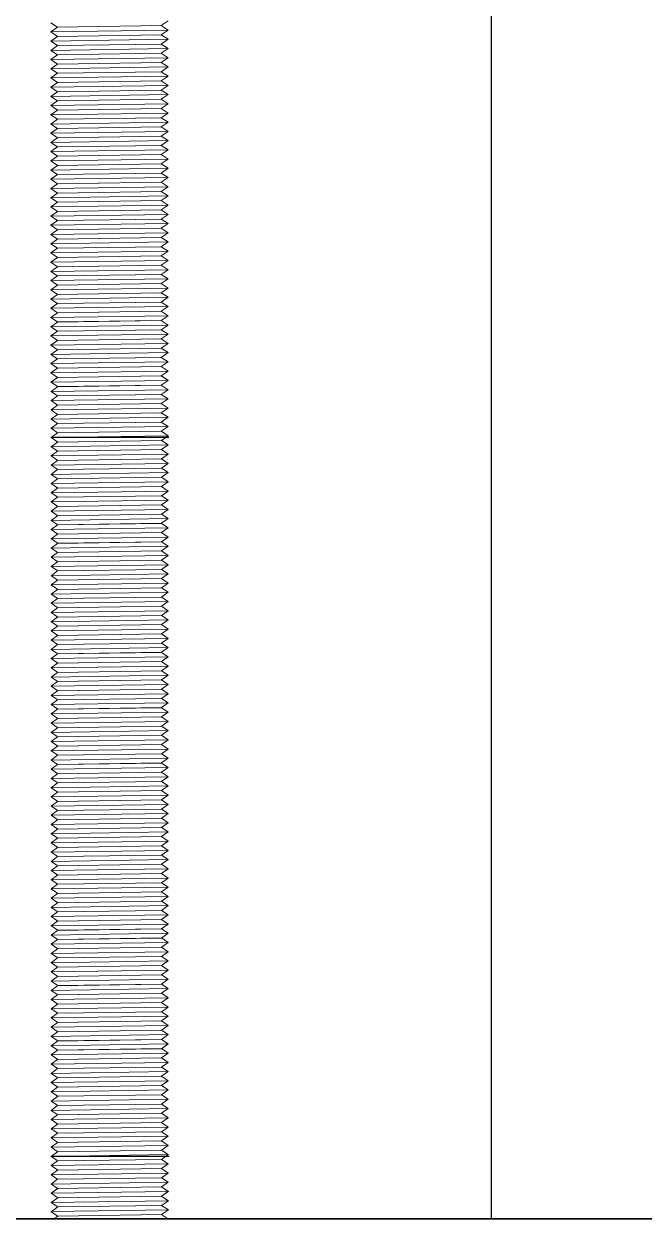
# Model space of a CAD drawing. Header units: millimetres. Extents: x -17263 to -7565, y 1486 to 4446.
# Drawn here: x -8934.5 to -8908.3, y 2402.3 to 2452.9 of the extents above; entities that cross this region are included whole.
import ezdxf

# ---------------------------------------------------------------- set-up
doc = ezdxf.new("R2010")
doc.units = ezdxf.units.MM
doc.layers.add('Color-7', color=7, linetype='Continuous', lineweight=0)
doc.layers.add('PIPING', color=3, linetype='Continuous')

msp = doc.modelspace()

# ---------------------------------------------------------------- linework, layer by layer
for p, q in [((-8914.721, 2496.521), (-8914.721, 2402.3)), ((-8973.228, 2402.3), (-8878.228, 2402.3)), ((-8880.414, 2402.3), (-8956.459, 2402.3))]:
    msp.add_line(p, q)
at = {"layer": 'Color-7', "linetype": 'Continuous', "lineweight": 0}
for p, q in [((-8933.072, 2452.771), (-8933.351, 2452.962)), ((-8933.078, 2452.771), (-8933.351, 2452.572)), ((-8933.351, 2452.572), (-8928.397, 2452.647)), ((-8933.072, 2452.381), (-8933.351, 2452.572)), ((-8933.078, 2452.771), (-8928.685, 2452.837)), ((-8933.072, 2452.771), (-8928.685, 2452.838)), ((-8933.072, 2452.771), (-8928.68, 2452.838)), ((-8928.685, 2452.838), (-8928.397, 2453.037)), ((-8928.685, 2452.837), (-8928.397, 2452.647)), ((-8928.685, 2452.447), (-8928.397, 2452.647)), ((-8933.078, 2452.382), (-8933.351, 2452.182)), ((-8933.351, 2452.182), (-8928.397, 2452.257)), ((-8933.072, 2451.991), (-8933.351, 2452.182)), ((-8933.078, 2452.382), (-8928.685, 2452.448)), ((-8933.078, 2451.99), (-8928.685, 2452.056)), ((-8933.072, 2452.381), (-8928.685, 2452.447)), ((-8933.072, 2452.381), (-8928.68, 2452.447)), ((-8933.072, 2451.991), (-8928.685, 2452.058)), ((-8933.072, 2451.991), (-8928.68, 2452.058)), ((-8928.685, 2452.448), (-8928.397, 2452.257)), ((-8928.685, 2452.058), (-8928.397, 2452.257)), ((-8928.685, 2452.056), (-8928.397, 2451.865)), ((-8933.078, 2451.99), (-8933.351, 2451.79)), ((-8933.351, 2451.79), (-8928.397, 2451.865)), ((-8933.072, 2451.599), (-8933.351, 2451.79)), ((-8933.078, 2451.6), (-8933.351, 2451.401)), ((-8933.078, 2451.6), (-8928.685, 2451.666)), ((-8933.072, 2451.599), (-8928.685, 2451.666)), ((-8933.072, 2451.599), (-8928.68, 2451.666)), ((-8928.685, 2451.666), (-8928.397, 2451.865)), ((-8928.685, 2451.666), (-8928.397, 2451.476)), ((-8933.351, 2451.401), (-8928.397, 2451.476)), ((-8933.072, 2451.21), (-8933.351, 2451.401)), ((-8933.078, 2451.209), (-8933.351, 2451.01)), ((-8933.351, 2451.01), (-8928.397, 2451.085)), ((-8933.078, 2451.209), (-8928.685, 2451.276)), ((-8933.072, 2451.21), (-8928.685, 2451.276)), ((-8933.072, 2451.21), (-8928.68, 2451.276)), ((-8928.685, 2451.276), (-8928.397, 2451.476)), ((-8928.685, 2451.276), (-8928.397, 2451.085)), ((-8928.685, 2450.886), (-8928.397, 2451.085)), ((-8933.072, 2450.819), (-8933.351, 2451.01)), ((-8933.078, 2450.82), (-8933.351, 2450.62)), ((-8933.351, 2450.621), (-8928.397, 2450.695)), ((-8933.072, 2450.429), (-8933.351, 2450.62)), ((-8933.078, 2450.82), (-8928.685, 2450.886)), ((-8933.072, 2450.819), (-8928.685, 2450.886)), ((-8933.072, 2450.819), (-8928.68, 2450.885)), ((-8928.685, 2450.886), (-8928.397, 2450.695)), ((-8928.685, 2450.496), (-8928.397, 2450.695)), ((-8933.078, 2450.429), (-8933.351, 2450.23)), ((-8933.351, 2450.23), (-8928.397, 2450.305)), ((-8933.072, 2450.039), (-8933.351, 2450.23)), ((-8933.078, 2450.04), (-8933.351, 2449.84)), ((-8933.078, 2450.429), (-8928.685, 2450.495)), ((-8933.078, 2450.04), (-8928.685, 2450.106)), ((-8933.072, 2450.43), (-8928.685, 2450.496)), ((-8933.072, 2450.43), (-8928.68, 2450.496)), ((-8933.072, 2450.039), (-8928.685, 2450.105)), ((-8933.072, 2450.039), (-8928.68, 2450.105)), ((-8928.685, 2450.495), (-8928.397, 2450.305)), ((-8928.685, 2450.105), (-8928.397, 2450.305)), ((-8928.685, 2450.106), (-8928.397, 2449.915)), ((-8933.351, 2449.841), (-8928.397, 2449.915)), ((-8933.072, 2449.649), (-8933.351, 2449.84)), ((-8933.078, 2449.649), (-8933.351, 2449.45)), ((-8933.351, 2449.45), (-8928.397, 2449.525)), ((-8933.078, 2449.649), (-8928.685, 2449.716)), ((-8933.072, 2449.65), (-8928.685, 2449.716)), ((-8933.072, 2449.65), (-8928.68, 2449.716)), ((-8928.685, 2449.716), (-8928.397, 2449.915)), ((-8928.685, 2449.716), (-8928.397, 2449.525)), ((-8928.685, 2449.326), (-8928.397, 2449.525)), ((-8933.072, 2449.259), (-8933.351, 2449.45)), ((-8933.078, 2449.26), (-8933.351, 2449.06)), ((-8933.351, 2449.061), (-8928.397, 2449.135)), ((-8933.072, 2448.869), (-8933.351, 2449.06)), ((-8933.078, 2449.26), (-8928.685, 2449.326)), ((-8933.072, 2449.259), (-8928.685, 2449.326)), ((-8933.072, 2449.259), (-8928.68, 2449.326)), ((-8928.685, 2449.326), (-8928.397, 2449.135)), ((-8928.685, 2448.936), (-8928.397, 2449.135)), ((-8933.078, 2448.869), (-8933.351, 2448.67)), ((-8933.351, 2448.67), (-8928.397, 2448.745)), ((-8933.072, 2448.479), (-8933.351, 2448.67)), ((-8933.078, 2448.869), (-8928.685, 2448.936)), ((-8933.078, 2448.48), (-8928.685, 2448.546)), ((-8933.072, 2448.869), (-8928.685, 2448.936)), ((-8933.072, 2448.869), (-8928.68, 2448.936)), ((-8933.072, 2448.479), (-8928.685, 2448.545)), ((-8933.072, 2448.479), (-8928.68, 2448.545)), ((-8928.685, 2448.936), (-8928.397, 2448.745)), ((-8928.685, 2448.545), (-8928.397, 2448.745)), ((-8928.685, 2448.546), (-8928.397, 2448.355)), ((-8933.078, 2448.48), (-8933.351, 2448.28)), ((-8933.351, 2448.28), (-8928.397, 2448.355)), ((-8933.072, 2448.089), (-8933.351, 2448.28)), ((-8933.078, 2448.089), (-8933.351, 2447.89)), ((-8933.078, 2448.089), (-8928.685, 2448.155)), ((-8933.072, 2448.089), (-8928.685, 2448.156)), ((-8933.072, 2448.089), (-8928.68, 2448.156)), ((-8928.685, 2448.156), (-8928.397, 2448.355)), ((-8928.685, 2448.155), (-8928.397, 2447.965)), ((-8933.351, 2447.89), (-8928.397, 2447.965)), ((-8933.072, 2447.699), (-8933.351, 2447.89)), ((-8933.078, 2447.7), (-8933.351, 2447.5)), ((-8933.351, 2447.5), (-8928.397, 2447.575)), ((-8933.072, 2447.309), (-8933.351, 2447.5)), ((-8933.078, 2447.7), (-8928.685, 2447.766)), ((-8933.072, 2447.699), (-8928.685, 2447.765)), ((-8933.072, 2447.699), (-8928.68, 2447.765)), ((-8928.685, 2447.765), (-8928.397, 2447.965)), ((-8928.685, 2447.766), (-8928.397, 2447.575)), ((-8928.685, 2447.376), (-8928.397, 2447.575)), ((-8933.078, 2447.308), (-8933.351, 2447.109)), ((-8933.351, 2447.109), (-8928.397, 2447.184)), ((-8933.072, 2446.918), (-8933.351, 2447.109)), ((-8933.078, 2447.308), (-8928.685, 2447.375)), ((-8933.078, 2446.919), (-8928.685, 2446.985)), ((-8933.072, 2447.309), (-8928.685, 2447.376)), ((-8933.072, 2447.309), (-8928.68, 2447.376)), ((-8933.072, 2446.918), (-8928.685, 2446.985)), ((-8933.072, 2446.918), (-8928.68, 2446.985)), ((-8928.685, 2447.375), (-8928.397, 2447.184)), ((-8928.685, 2446.985), (-8928.397, 2447.184)), ((-8928.685, 2446.985), (-8928.397, 2446.794)), ((-8933.078, 2446.919), (-8933.351, 2446.719)), ((-8933.351, 2446.719), (-8928.397, 2446.794)), ((-8933.072, 2446.528), (-8933.351, 2446.719)), ((-8933.078, 2446.528), (-8933.351, 2446.329)), ((-8933.078, 2446.528), (-8928.685, 2446.594)), ((-8933.072, 2446.528), (-8928.685, 2446.595)), ((-8933.072, 2446.528), (-8928.68, 2446.595)), ((-8928.685, 2446.595), (-8928.397, 2446.794)), ((-8928.685, 2446.595), (-8928.397, 2446.404)), ((-8933.351, 2446.329), (-8928.397, 2446.404)), ((-8933.072, 2446.138), (-8933.351, 2446.329)), ((-8933.078, 2446.138), (-8933.351, 2445.939)), ((-8933.351, 2445.939), (-8928.397, 2446.014)), ((-8933.078, 2446.138), (-8928.685, 2446.205)), ((-8933.072, 2446.138), (-8928.685, 2446.204)), ((-8933.072, 2446.138), (-8928.68, 2446.204)), ((-8928.685, 2446.204), (-8928.397, 2446.404)), ((-8928.685, 2446.205), (-8928.397, 2446.014)), ((-8928.685, 2445.815), (-8928.397, 2446.014)), ((-8933.072, 2445.748), (-8933.351, 2445.939)), ((-8933.078, 2445.748), (-8933.351, 2445.549)), ((-8933.351, 2445.549), (-8928.397, 2445.624)), ((-8933.072, 2445.358), (-8933.351, 2445.549)), ((-8933.078, 2445.748), (-8928.685, 2445.814)), ((-8933.072, 2445.748), (-8928.685, 2445.815)), ((-8933.072, 2445.748), (-8928.68, 2445.815)), ((-8928.685, 2445.814), (-8928.397, 2445.624)), ((-8928.685, 2445.424), (-8928.397, 2445.624)), ((-8933.078, 2445.359), (-8933.351, 2445.159)), ((-8933.351, 2445.159), (-8928.397, 2445.234)), ((-8933.072, 2444.968), (-8933.351, 2445.159)), ((-8933.078, 2444.968), (-8933.351, 2444.768)), ((-8933.078, 2445.359), (-8928.685, 2445.425)), ((-8933.078, 2444.968), (-8928.685, 2445.034)), ((-8933.072, 2445.358), (-8928.685, 2445.424)), ((-8933.072, 2445.358), (-8928.68, 2445.424)), ((-8933.072, 2444.968), (-8928.685, 2445.035)), ((-8933.072, 2444.968), (-8928.68, 2445.035)), ((-8928.685, 2445.425), (-8928.397, 2445.234)), ((-8928.685, 2445.035), (-8928.397, 2445.234)), ((-8928.685, 2445.034), (-8928.397, 2444.843)), ((-8933.351, 2444.769), (-8928.397, 2444.843)), ((-8933.072, 2444.577), (-8933.351, 2444.768)), ((-8933.078, 2444.578), (-8933.351, 2444.379)), ((-8933.351, 2444.379), (-8928.397, 2444.454)), ((-8933.078, 2444.578), (-8928.685, 2444.644)), ((-8933.072, 2444.578), (-8928.685, 2444.644)), ((-8933.072, 2444.578), (-8928.68, 2444.644)), ((-8928.685, 2444.644), (-8928.397, 2444.843)), ((-8928.685, 2444.644), (-8928.397, 2444.454)), ((-8928.685, 2444.254), (-8928.397, 2444.454)), ((-8933.072, 2444.188), (-8933.351, 2444.379)), ((-8933.078, 2444.187), (-8933.351, 2443.988)), ((-8933.351, 2443.988), (-8928.397, 2444.063)), ((-8933.072, 2443.797), (-8933.351, 2443.988)), ((-8933.078, 2444.187), (-8928.685, 2444.254)), ((-8933.072, 2444.188), (-8928.685, 2444.254)), ((-8933.072, 2444.188), (-8928.68, 2444.254)), ((-8928.685, 2444.254), (-8928.397, 2444.063)), ((-8928.685, 2443.864), (-8928.397, 2444.063)), ((-8933.078, 2443.798), (-8933.351, 2443.599)), ((-8933.351, 2443.599), (-8928.397, 2443.674)), ((-8933.072, 2443.408), (-8933.351, 2443.599)), ((-8933.078, 2443.798), (-8928.685, 2443.864)), ((-8933.078, 2443.407), (-8928.685, 2443.473)), ((-8933.072, 2443.797), (-8928.685, 2443.864)), ((-8933.072, 2443.797), (-8928.68, 2443.864)), ((-8933.072, 2443.408), (-8928.685, 2443.474)), ((-8933.072, 2443.408), (-8928.68, 2443.474)), ((-8928.685, 2443.864), (-8928.397, 2443.674)), ((-8928.685, 2443.474), (-8928.397, 2443.674)), ((-8928.685, 2443.473), (-8928.397, 2443.283)), ((-8933.078, 2443.407), (-8933.351, 2443.208)), ((-8933.351, 2443.208), (-8928.397, 2443.283)), ((-8933.072, 2443.017), (-8933.351, 2443.208)), ((-8933.078, 2443.018), (-8933.351, 2442.819)), ((-8933.078, 2443.018), (-8928.685, 2443.084)), ((-8933.072, 2443.017), (-8928.685, 2443.083)), ((-8933.072, 2443.017), (-8928.68, 2443.083)), ((-8928.685, 2443.083), (-8928.397, 2443.283)), ((-8928.685, 2443.084), (-8928.397, 2442.894)), ((-8933.351, 2442.819), (-8928.397, 2442.894)), ((-8933.072, 2442.628), (-8933.351, 2442.819)), ((-8933.078, 2442.625), (-8933.351, 2442.425)), ((-8933.351, 2442.426), (-8928.397, 2442.5)), ((-8933.078, 2442.625), (-8928.685, 2442.691)), ((-8933.072, 2442.628), (-8928.685, 2442.694)), ((-8933.072, 2442.628), (-8928.68, 2442.694)), ((-8928.685, 2442.694), (-8928.397, 2442.894)), ((-8928.685, 2442.691), (-8928.397, 2442.5)), ((-8928.685, 2442.301), (-8928.397, 2442.5)), ((-8933.072, 2442.234), (-8933.351, 2442.425)), ((-8933.078, 2442.235), (-8933.351, 2442.036)), ((-8933.351, 2442.036), (-8928.397, 2442.111)), ((-8933.072, 2441.845), (-8933.351, 2442.036)), ((-8933.078, 2442.235), (-8928.685, 2442.301)), ((-8933.072, 2442.235), (-8928.685, 2442.301)), ((-8933.072, 2442.235), (-8928.68, 2442.301)), ((-8928.685, 2442.301), (-8928.397, 2442.111)), ((-8928.685, 2441.911), (-8928.397, 2442.111)), ((-8933.078, 2441.844), (-8933.351, 2441.645)), ((-8933.351, 2441.645), (-8928.397, 2441.72)), ((-8933.072, 2441.454), (-8933.351, 2441.645)), ((-8933.078, 2441.455), (-8933.351, 2441.256)), ((-8933.078, 2441.844), (-8928.685, 2441.911)), ((-8933.078, 2441.455), (-8928.685, 2441.521)), ((-8933.072, 2441.845), (-8928.685, 2441.911)), ((-8933.072, 2441.845), (-8928.68, 2441.911)), ((-8933.072, 2441.454), (-8928.685, 2441.521)), ((-8933.072, 2441.454), (-8928.68, 2441.521)), ((-8928.685, 2441.911), (-8928.397, 2441.72)), ((-8928.685, 2441.521), (-8928.397, 2441.72)), ((-8928.685, 2441.521), (-8928.397, 2441.331)), ((-8933.351, 2441.256), (-8928.397, 2441.331)), ((-8933.072, 2441.065), (-8933.351, 2441.256)), ((-8933.078, 2441.064), (-8933.351, 2440.865)), ((-8933.351, 2440.865), (-8928.397, 2440.94)), ((-8933.078, 2441.064), (-8928.685, 2441.13)), ((-8933.072, 2441.065), (-8928.685, 2441.131)), ((-8933.072, 2441.065), (-8928.68, 2441.131)), ((-8928.685, 2441.131), (-8928.397, 2441.331)), ((-8928.685, 2441.13), (-8928.397, 2440.94)), ((-8928.685, 2440.74), (-8928.397, 2440.94)), ((-8933.072, 2440.674), (-8933.351, 2440.865)), ((-8933.078, 2440.675), (-8933.351, 2440.476)), ((-8933.351, 2440.476), (-8928.397, 2440.551)), ((-8933.072, 2440.285), (-8933.351, 2440.476)), ((-8933.078, 2440.675), (-8928.685, 2440.741)), ((-8933.072, 2440.674), (-8928.685, 2440.74)), ((-8933.072, 2440.674), (-8928.68, 2440.74)), ((-8928.685, 2440.741), (-8928.397, 2440.551)), ((-8928.685, 2440.351), (-8928.397, 2440.551)), ((-8933.078, 2440.281), (-8933.351, 2440.082)), ((-8933.351, 2440.082), (-8928.397, 2440.157)), ((-8933.072, 2439.891), (-8933.351, 2440.082)), ((-8933.078, 2440.281), (-8928.685, 2440.347)), ((-8933.078, 2439.891), (-8928.685, 2439.957)), ((-8933.072, 2440.285), (-8928.685, 2440.351)), ((-8933.072, 2440.285), (-8928.68, 2440.351)), ((-8933.072, 2439.891), (-8928.685, 2439.957)), ((-8933.072, 2439.891), (-8928.68, 2439.957)), ((-8928.685, 2440.347), (-8928.397, 2440.157)), ((-8928.685, 2439.957), (-8928.397, 2440.157)), ((-8928.685, 2439.957), (-8928.397, 2439.767)), ((-8933.078, 2439.891), (-8933.351, 2439.692)), ((-8933.351, 2439.692), (-8928.397, 2439.767)), ((-8933.072, 2439.501), (-8933.351, 2439.692)), ((-8933.078, 2439.5), (-8933.351, 2439.301)), ((-8933.078, 2439.5), (-8928.685, 2439.567)), ((-8933.072, 2439.501), (-8928.685, 2439.567)), ((-8933.072, 2439.501), (-8928.68, 2439.567)), ((-8928.685, 2439.567), (-8928.397, 2439.767)), ((-8928.685, 2439.567), (-8928.397, 2439.376)), ((-8933.351, 2439.301), (-8928.397, 2439.376)), ((-8933.072, 2439.11), (-8933.351, 2439.301)), ((-8933.078, 2439.111), (-8933.351, 2438.912)), ((-8933.351, 2438.912), (-8928.397, 2438.987)), ((-8933.072, 2438.721), (-8933.351, 2438.912)), ((-8933.078, 2439.111), (-8928.685, 2439.177)), ((-8933.072, 2439.11), (-8928.685, 2439.177)), ((-8933.072, 2439.11), (-8928.68, 2439.177)), ((-8928.685, 2439.177), (-8928.397, 2439.376)), ((-8928.685, 2439.177), (-8928.397, 2438.987)), ((-8928.685, 2438.787), (-8928.397, 2438.987)), ((-8933.078, 2438.72), (-8933.351, 2438.521)), ((-8933.351, 2438.521), (-8928.397, 2438.596)), ((-8933.072, 2438.33), (-8933.351, 2438.521)), ((-8933.078, 2438.72), (-8928.685, 2438.786)), ((-8933.078, 2438.331), (-8928.685, 2438.397)), ((-8933.072, 2438.721), (-8928.685, 2438.787)), ((-8933.072, 2438.721), (-8928.68, 2438.787)), ((-8933.072, 2438.33), (-8928.685, 2438.396)), ((-8933.072, 2438.33), (-8928.68, 2438.396)), ((-8928.685, 2438.787), (-8928.397, 2438.596)), ((-8928.685, 2438.396), (-8928.397, 2438.596)), ((-8928.685, 2438.397), (-8928.397, 2438.207)), ((-8933.078, 2438.331), (-8933.351, 2438.132)), ((-8933.351, 2438.132), (-8928.397, 2438.207)), ((-8933.072, 2437.941), (-8933.351, 2438.132)), ((-8933.072, 2437.941), (-8933.351, 2437.737)), ((-8933.078, 2437.936), (-8933.35, 2437.737)), ((-8933.072, 2437.941), (-8928.685, 2438.007)), ((-8933.072, 2437.941), (-8928.68, 2438.007)), ((-8928.685, 2438.007), (-8928.397, 2438.207)), ((-8928.685, 2438.003), (-8928.397, 2437.812)), ((-8928.68, 2438.007), (-8928.403, 2437.824)), ((-8933.351, 2437.737), (-8928.397, 2437.812)), ((-8933.351, 2437.343), (-8928.397, 2437.418)), ((-8933.072, 2437.546), (-8933.35, 2437.737)), ((-8933.078, 2437.542), (-8933.35, 2437.343)), ((-8933.078, 2437.542), (-8928.685, 2437.609)), ((-8933.072, 2437.546), (-8928.685, 2437.613)), ((-8933.072, 2437.546), (-8928.679, 2437.613)), ((-8928.685, 2437.613), (-8928.397, 2437.812)), ((-8928.685, 2437.609), (-8928.397, 2437.418)), ((-8928.685, 2437.219), (-8928.397, 2437.418)), ((-8933.351, 2436.953), (-8928.397, 2437.028)), ((-8933.072, 2437.152), (-8933.35, 2437.343)), ((-8933.078, 2437.153), (-8933.35, 2436.953)), ((-8933.072, 2436.762), (-8933.35, 2436.953)), ((-8933.078, 2437.153), (-8928.685, 2437.219)), ((-8933.072, 2437.152), (-8928.685, 2437.219)), ((-8933.072, 2437.152), (-8928.679, 2437.219)), ((-8928.685, 2437.219), (-8928.397, 2437.028)), ((-8928.685, 2436.829), (-8928.397, 2437.028)), ((-8933.351, 2436.563), (-8928.397, 2436.638)), ((-8933.078, 2436.762), (-8933.35, 2436.563)), ((-8933.072, 2436.372), (-8933.35, 2436.563)), ((-8933.078, 2436.373), (-8933.35, 2436.173)), ((-8933.078, 2436.762), (-8928.685, 2436.828)), ((-8933.078, 2436.373), (-8928.685, 2436.439)), ((-8933.072, 2436.762), (-8928.685, 2436.829)), ((-8933.072, 2436.762), (-8928.679, 2436.829)), ((-8933.072, 2436.372), (-8928.685, 2436.438)), ((-8933.072, 2436.372), (-8928.679, 2436.438)), ((-8928.685, 2436.829), (-8928.397, 2436.638)), ((-8928.685, 2436.438), (-8928.397, 2436.638)), ((-8928.685, 2436.439), (-8928.397, 2436.248)), ((-8933.351, 2436.173), (-8928.397, 2436.248)), ((-8933.351, 2435.783), (-8928.397, 2435.858)), ((-8933.072, 2435.982), (-8933.35, 2436.173)), ((-8933.078, 2435.982), (-8933.35, 2435.783)), ((-8933.078, 2435.982), (-8928.685, 2436.048)), ((-8933.072, 2435.982), (-8928.685, 2436.049)), ((-8933.072, 2435.982), (-8928.679, 2436.049)), ((-8928.685, 2436.049), (-8928.397, 2436.248)), ((-8928.685, 2436.048), (-8928.397, 2435.858)), ((-8928.685, 2435.658), (-8928.397, 2435.858)), ((-8933.351, 2435.393), (-8928.397, 2435.468)), ((-8933.072, 2435.592), (-8933.35, 2435.783)), ((-8933.078, 2435.593), (-8933.35, 2435.393)), ((-8933.072, 2435.592), (-8933.345, 2435.392)), ((-8933.345, 2435.393), (-8928.391, 2435.467)), ((-8933.066, 2435.201), (-8933.345, 2435.392)), ((-8933.078, 2435.593), (-8928.685, 2435.659)), ((-8933.072, 2435.592), (-8928.685, 2435.658)), ((-8933.072, 2435.592), (-8928.679, 2435.658)), ((-8933.072, 2435.592), (-8928.679, 2435.658)), ((-8928.685, 2435.659), (-8928.397, 2435.468)), ((-8928.679, 2435.658), (-8928.391, 2435.467)), ((-8928.679, 2435.268), (-8928.391, 2435.467)), ((-8928.512, 2435.389), (-8928.397, 2435.468)), ((-8933.072, 2435.202), (-8933.345, 2435.003)), ((-8933.345, 2435.003), (-8928.391, 2435.078)), ((-8933.066, 2434.812), (-8933.345, 2435.003)), ((-8933.072, 2435.202), (-8928.679, 2435.268)), ((-8933.072, 2434.811), (-8928.679, 2434.878)), ((-8933.066, 2435.201), (-8928.679, 2435.268)), ((-8933.066, 2435.201), (-8928.673, 2435.268)), ((-8933.066, 2434.812), (-8928.679, 2434.878)), ((-8933.066, 2434.812), (-8928.673, 2434.878)), ((-8928.679, 2435.268), (-8928.391, 2435.078)), ((-8928.679, 2434.878), (-8928.391, 2435.078)), ((-8928.679, 2434.878), (-8928.391, 2434.687)), ((-8933.072, 2434.811), (-8933.345, 2434.612)), ((-8933.345, 2434.612), (-8928.391, 2434.687)), ((-8933.066, 2434.421), (-8933.345, 2434.612)), ((-8933.072, 2434.422), (-8933.345, 2434.223)), ((-8933.072, 2434.422), (-8928.679, 2434.488)), ((-8933.066, 2434.421), (-8928.679, 2434.488)), ((-8933.066, 2434.421), (-8928.673, 2434.488)), ((-8928.679, 2434.488), (-8928.391, 2434.687)), ((-8928.679, 2434.488), (-8928.391, 2434.298)), ((-8933.345, 2434.223), (-8928.391, 2434.298)), ((-8933.066, 2434.032), (-8933.345, 2434.223)), ((-8933.072, 2434.031), (-8933.345, 2433.832)), ((-8933.345, 2433.832), (-8928.391, 2433.907)), ((-8933.066, 2433.641), (-8933.345, 2433.832)), ((-8933.072, 2434.031), (-8928.679, 2434.097)), ((-8933.066, 2434.032), (-8928.679, 2434.098)), ((-8933.066, 2434.032), (-8928.673, 2434.098)), ((-8928.679, 2434.098), (-8928.391, 2434.298)), ((-8928.679, 2434.097), (-8928.391, 2433.907)), ((-8928.679, 2433.707), (-8928.391, 2433.907)), ((-8933.072, 2433.642), (-8933.345, 2433.443)), ((-8933.345, 2433.443), (-8928.391, 2433.518)), ((-8933.066, 2433.252), (-8933.345, 2433.443)), ((-8933.072, 2433.642), (-8928.679, 2433.708)), ((-8933.072, 2433.252), (-8928.679, 2433.318)), ((-8933.066, 2433.641), (-8928.679, 2433.707)), ((-8933.066, 2433.641), (-8928.673, 2433.707)), ((-8933.066, 2433.252), (-8928.679, 2433.318)), ((-8933.066, 2433.252), (-8928.673, 2433.318)), ((-8928.679, 2433.708), (-8928.391, 2433.518)), ((-8928.679, 2433.318), (-8928.391, 2433.518)), ((-8928.679, 2433.318), (-8928.391, 2433.127)), ((-8933.072, 2433.252), (-8933.345, 2433.052)), ((-8933.345, 2433.052), (-8928.391, 2433.127)), ((-8933.066, 2432.861), (-8933.345, 2433.052)), ((-8933.072, 2432.862), (-8933.345, 2432.663)), ((-8933.072, 2432.862), (-8928.679, 2432.928)), ((-8933.066, 2432.861), (-8928.679, 2432.928)), ((-8933.066, 2432.861), (-8928.673, 2432.928)), ((-8928.679, 2432.928), (-8928.391, 2433.127)), ((-8928.679, 2432.928), (-8928.391, 2432.738)), ((-8933.345, 2432.663), (-8928.391, 2432.738)), ((-8933.066, 2432.471), (-8933.345, 2432.663)), ((-8933.072, 2432.471), (-8933.345, 2432.272)), ((-8933.345, 2432.272), (-8928.391, 2432.347)), ((-8933.072, 2432.471), (-8928.679, 2432.538)), ((-8933.066, 2432.472), (-8928.679, 2432.538)), ((-8933.066, 2432.472), (-8928.673, 2432.538)), ((-8928.679, 2432.538), (-8928.391, 2432.738)), ((-8928.679, 2432.538), (-8928.391, 2432.347)), ((-8928.679, 2432.148), (-8928.391, 2432.347)), ((-8933.066, 2432.081), (-8933.345, 2432.272)), ((-8933.072, 2432.082), (-8933.345, 2431.882)), ((-8933.345, 2431.883), (-8928.391, 2431.957)), ((-8933.066, 2431.691), (-8933.345, 2431.882)), ((-8933.072, 2432.082), (-8928.679, 2432.148)), ((-8933.066, 2432.081), (-8928.679, 2432.148)), ((-8933.066, 2432.081), (-8928.673, 2432.147)), ((-8928.679, 2432.148), (-8928.391, 2431.957)), ((-8928.679, 2431.758), (-8928.391, 2431.957)), ((-8933.072, 2431.691), (-8933.345, 2431.492)), ((-8933.345, 2431.492), (-8928.391, 2431.567)), ((-8933.066, 2431.301), (-8933.345, 2431.492)), ((-8933.072, 2431.302), (-8933.345, 2431.102)), ((-8933.072, 2431.691), (-8928.679, 2431.757)), ((-8933.072, 2431.302), (-8928.679, 2431.368)), ((-8933.066, 2431.691), (-8928.679, 2431.758)), ((-8933.066, 2431.691), (-8928.673, 2431.758)), ((-8933.066, 2431.301), (-8928.679, 2431.367)), ((-8933.066, 2431.301), (-8928.673, 2431.367)), ((-8928.679, 2431.757), (-8928.391, 2431.567)), ((-8928.679, 2431.367), (-8928.391, 2431.567)), ((-8928.679, 2431.368), (-8928.391, 2431.177)), ((-8933.345, 2431.103), (-8928.391, 2431.177)), ((-8933.066, 2430.911), (-8933.345, 2431.102)), ((-8933.072, 2430.91), (-8933.345, 2430.711)), ((-8933.345, 2430.711), (-8928.391, 2430.786)), ((-8933.072, 2430.91), (-8928.679, 2430.977)), ((-8933.066, 2430.911), (-8928.679, 2430.978)), ((-8933.066, 2430.911), (-8928.673, 2430.978)), ((-8928.679, 2430.978), (-8928.391, 2431.177)), ((-8928.679, 2430.977), (-8928.391, 2430.786)), ((-8928.679, 2430.587), (-8928.391, 2430.786)), ((-8933.066, 2430.52), (-8933.345, 2430.711)), ((-8933.072, 2430.521), (-8933.345, 2430.321)), ((-8933.345, 2430.322), (-8928.391, 2430.396)), ((-8933.066, 2430.13), (-8933.345, 2430.321)), ((-8933.072, 2430.521), (-8928.679, 2430.587)), ((-8933.066, 2430.52), (-8928.679, 2430.587)), ((-8933.066, 2430.52), (-8928.673, 2430.587)), ((-8928.679, 2430.587), (-8928.391, 2430.396)), ((-8928.679, 2430.197), (-8928.391, 2430.396)), ((-8933.072, 2430.13), (-8933.345, 2429.931)), ((-8933.345, 2429.931), (-8928.391, 2430.006)), ((-8933.066, 2429.74), (-8933.345, 2429.931)), ((-8933.072, 2430.13), (-8928.679, 2430.197)), ((-8933.072, 2429.741), (-8928.679, 2429.807)), ((-8933.066, 2430.13), (-8928.679, 2430.197)), ((-8933.066, 2430.13), (-8928.673, 2430.197)), ((-8933.066, 2429.74), (-8928.679, 2429.806)), ((-8933.066, 2429.74), (-8928.673, 2429.806)), ((-8928.679, 2430.197), (-8928.391, 2430.006)), ((-8928.679, 2429.806), (-8928.391, 2430.006)), ((-8928.679, 2429.807), (-8928.391, 2429.616)), ((-8933.072, 2429.741), (-8933.345, 2429.541)), ((-8933.345, 2429.541), (-8928.391, 2429.616)), ((-8933.066, 2429.35), (-8933.345, 2429.541)), ((-8933.072, 2429.35), (-8933.345, 2429.151)), ((-8933.072, 2429.35), (-8928.679, 2429.416)), ((-8933.066, 2429.35), (-8928.679, 2429.417)), ((-8933.066, 2429.35), (-8928.673, 2429.417)), ((-8928.679, 2429.417), (-8928.391, 2429.616)), ((-8928.679, 2429.416), (-8928.391, 2429.226)), ((-8933.345, 2429.151), (-8928.391, 2429.226)), ((-8933.066, 2428.96), (-8933.345, 2429.151)), ((-8933.072, 2428.961), (-8933.345, 2428.761)), ((-8933.345, 2428.761), (-8928.391, 2428.836)), ((-8933.066, 2428.57), (-8933.345, 2428.761)), ((-8933.072, 2428.961), (-8928.679, 2429.027)), ((-8933.066, 2428.96), (-8928.679, 2429.026)), ((-8933.066, 2428.96), (-8928.673, 2429.026)), ((-8928.679, 2429.026), (-8928.391, 2429.226)), ((-8928.679, 2429.027), (-8928.391, 2428.836)), ((-8928.679, 2428.637), (-8928.391, 2428.836)), ((-8933.072, 2428.57), (-8933.345, 2428.371)), ((-8933.345, 2428.371), (-8928.391, 2428.446)), ((-8933.066, 2428.18), (-8933.345, 2428.371)), ((-8933.072, 2428.57), (-8928.679, 2428.636)), ((-8933.066, 2428.57), (-8928.679, 2428.637)), ((-8933.066, 2428.57), (-8928.673, 2428.637)), ((-8928.679, 2428.636), (-8928.391, 2428.446)), ((-8928.679, 2428.246), (-8928.391, 2428.446)), ((-8933.072, 2428.18), (-8933.345, 2427.981)), ((-8933.345, 2427.981), (-8928.391, 2428.056)), ((-8933.066, 2427.79), (-8933.345, 2427.981)), ((-8933.072, 2427.789), (-8933.345, 2427.59)), ((-8933.072, 2428.18), (-8928.679, 2428.246)), ((-8933.072, 2427.789), (-8928.679, 2427.856)), ((-8933.066, 2428.18), (-8928.679, 2428.246)), ((-8933.066, 2428.18), (-8928.673, 2428.246)), ((-8933.066, 2427.79), (-8928.679, 2427.856)), ((-8933.066, 2427.79), (-8928.673, 2427.856)), ((-8928.679, 2428.246), (-8928.391, 2428.056)), ((-8928.679, 2427.856), (-8928.391, 2428.056)), ((-8928.679, 2427.856), (-8928.391, 2427.665)), ((-8933.345, 2427.59), (-8928.391, 2427.665)), ((-8933.066, 2427.399), (-8933.345, 2427.59)), ((-8933.072, 2427.4), (-8933.345, 2427.201)), ((-8933.345, 2427.201), (-8928.391, 2427.276)), ((-8933.072, 2427.4), (-8928.679, 2427.466)), ((-8933.066, 2427.399), (-8928.679, 2427.466)), ((-8933.066, 2427.399), (-8928.673, 2427.466)), ((-8928.679, 2427.466), (-8928.391, 2427.665)), ((-8928.679, 2427.466), (-8928.391, 2427.276)), ((-8928.679, 2427.076), (-8928.391, 2427.276)), ((-8933.066, 2427.01), (-8933.345, 2427.201)), ((-8933.072, 2427.009), (-8933.345, 2426.81)), ((-8933.345, 2426.81), (-8928.391, 2426.885)), ((-8933.066, 2426.619), (-8933.345, 2426.81)), ((-8933.072, 2427.009), (-8928.679, 2427.075)), ((-8933.066, 2427.01), (-8928.679, 2427.076)), ((-8933.066, 2427.01), (-8928.673, 2427.076)), ((-8928.679, 2427.076), (-8928.391, 2426.885)), ((-8928.679, 2426.685), (-8928.391, 2426.885)), ((-8933.072, 2426.62), (-8933.345, 2426.421)), ((-8933.345, 2426.421), (-8928.391, 2426.496)), ((-8933.066, 2426.23), (-8933.345, 2426.421)), ((-8933.072, 2426.62), (-8928.679, 2426.686)), ((-8933.072, 2426.227), (-8928.679, 2426.293)), ((-8933.066, 2426.619), (-8928.679, 2426.685)), ((-8933.066, 2426.619), (-8928.673, 2426.685)), ((-8933.066, 2426.23), (-8928.679, 2426.296)), ((-8933.066, 2426.23), (-8928.673, 2426.296)), ((-8928.679, 2426.686), (-8928.391, 2426.496)), ((-8928.679, 2426.296), (-8928.391, 2426.496)), ((-8928.679, 2426.293), (-8928.391, 2426.103)), ((-8933.072, 2426.227), (-8933.345, 2426.028)), ((-8933.345, 2426.028), (-8928.391, 2426.103)), ((-8933.066, 2425.837), (-8933.345, 2426.028)), ((-8933.072, 2425.837), (-8933.345, 2425.638)), ((-8933.072, 2425.837), (-8928.679, 2425.903)), ((-8933.066, 2425.837), (-8928.679, 2425.903)), ((-8933.066, 2425.837), (-8928.673, 2425.903)), ((-8928.679, 2425.903), (-8928.391, 2426.103)), ((-8928.679, 2425.903), (-8928.391, 2425.713)), ((-8933.345, 2425.638), (-8928.391, 2425.713)), ((-8933.066, 2425.447), (-8933.345, 2425.638)), ((-8933.072, 2425.446), (-8933.345, 2425.247)), ((-8933.345, 2425.247), (-8928.391, 2425.322)), ((-8933.066, 2425.056), (-8933.345, 2425.247)), ((-8933.072, 2425.446), (-8928.679, 2425.513)), ((-8933.066, 2425.447), (-8928.679, 2425.513)), ((-8933.066, 2425.447), (-8928.673, 2425.513)), ((-8928.679, 2425.513), (-8928.391, 2425.713)), ((-8928.679, 2425.513), (-8928.391, 2425.322)), ((-8928.679, 2425.123), (-8928.391, 2425.322)), ((-8933.072, 2425.057), (-8933.345, 2424.858)), ((-8933.345, 2424.858), (-8928.391, 2424.933)), ((-8933.066, 2424.667), (-8933.345, 2424.858)), ((-8933.072, 2425.057), (-8928.679, 2425.123)), ((-8933.072, 2424.666), (-8928.679, 2424.732)), ((-8933.066, 2425.056), (-8928.679, 2425.123)), ((-8933.066, 2425.056), (-8928.673, 2425.123)), ((-8933.066, 2424.667), (-8928.679, 2424.733)), ((-8933.066, 2424.667), (-8928.673, 2424.733)), ((-8928.679, 2425.123), (-8928.391, 2424.933)), ((-8928.679, 2424.733), (-8928.391, 2424.933)), ((-8928.679, 2424.733), (-8928.391, 2424.542)), ((-8933.072, 2424.666), (-8933.345, 2424.467)), ((-8933.345, 2424.467), (-8928.391, 2424.542)), ((-8933.066, 2424.276), (-8933.345, 2424.467)), ((-8933.072, 2424.277), (-8933.345, 2424.078)), ((-8933.072, 2424.277), (-8928.679, 2424.343)), ((-8933.066, 2424.276), (-8928.679, 2424.342)), ((-8933.066, 2424.276), (-8928.673, 2424.342)), ((-8928.679, 2424.342), (-8928.391, 2424.542)), ((-8928.679, 2424.343), (-8928.391, 2424.153)), ((-8933.345, 2424.078), (-8928.391, 2424.153)), ((-8933.066, 2423.887), (-8933.345, 2424.078)), ((-8933.072, 2423.883), (-8933.345, 2423.684)), ((-8933.345, 2423.684), (-8928.391, 2423.759)), ((-8933.072, 2423.883), (-8928.679, 2423.949)), ((-8933.066, 2423.887), (-8928.679, 2423.953)), ((-8933.066, 2423.887), (-8928.673, 2423.953)), ((-8928.679, 2423.953), (-8928.391, 2424.153)), ((-8928.679, 2423.949), (-8928.391, 2423.759)), ((-8928.679, 2423.559), (-8928.391, 2423.759)), ((-8933.066, 2423.493), (-8933.345, 2423.684)), ((-8933.072, 2423.493), (-8933.345, 2423.294)), ((-8933.345, 2423.294), (-8928.391, 2423.369)), ((-8933.066, 2423.103), (-8933.345, 2423.294)), ((-8933.072, 2423.493), (-8928.679, 2423.559)), ((-8933.066, 2423.493), (-8928.679, 2423.559)), ((-8933.066, 2423.493), (-8928.673, 2423.559)), ((-8928.679, 2423.559), (-8928.391, 2423.369)), ((-8928.679, 2423.169), (-8928.391, 2423.369)), ((-8933.072, 2423.103), (-8933.345, 2422.903)), ((-8933.345, 2422.903), (-8928.391, 2422.978)), ((-8933.066, 2422.712), (-8933.345, 2422.903)), ((-8933.072, 2422.713), (-8933.345, 2422.514)), ((-8933.072, 2423.103), (-8928.679, 2423.169)), ((-8933.072, 2422.713), (-8928.679, 2422.779)), ((-8933.066, 2423.103), (-8928.679, 2423.169)), ((-8933.066, 2423.103), (-8928.673, 2423.169)), ((-8933.066, 2422.712), (-8928.679, 2422.779)), ((-8933.066, 2422.712), (-8928.673, 2422.779)), ((-8928.679, 2423.169), (-8928.391, 2422.978)), ((-8928.679, 2422.779), (-8928.391, 2422.978)), ((-8928.679, 2422.779), (-8928.391, 2422.589)), ((-8933.345, 2422.514), (-8928.391, 2422.589)), ((-8933.066, 2422.323), (-8933.345, 2422.514)), ((-8933.072, 2422.322), (-8933.345, 2422.123)), ((-8933.345, 2422.123), (-8928.391, 2422.198)), ((-8933.072, 2422.322), (-8928.679, 2422.389)), ((-8933.066, 2422.323), (-8928.679, 2422.389)), ((-8933.066, 2422.323), (-8928.673, 2422.389)), ((-8928.679, 2422.389), (-8928.391, 2422.589)), ((-8928.679, 2422.389), (-8928.391, 2422.198)), ((-8928.679, 2421.998), (-8928.391, 2422.198)), ((-8933.066, 2421.932), (-8933.345, 2422.123)), ((-8933.072, 2421.933), (-8933.345, 2421.734)), ((-8933.345, 2421.734), (-8928.391, 2421.809)), ((-8933.066, 2421.543), (-8933.345, 2421.734)), ((-8933.072, 2421.933), (-8928.679, 2421.999)), ((-8933.066, 2421.932), (-8928.679, 2421.998)), ((-8933.066, 2421.932), (-8928.673, 2421.998)), ((-8928.679, 2421.999), (-8928.391, 2421.809)), ((-8928.679, 2421.609), (-8928.391, 2421.809)), ((-8933.072, 2421.541), (-8933.345, 2421.342)), ((-8933.345, 2421.342), (-8928.391, 2421.417)), ((-8933.066, 2421.151), (-8933.345, 2421.342)), ((-8933.072, 2421.541), (-8928.679, 2421.607)), ((-8933.072, 2421.151), (-8928.679, 2421.218)), ((-8933.066, 2421.543), (-8928.679, 2421.609)), ((-8933.066, 2421.543), (-8928.673, 2421.609)), ((-8933.066, 2421.151), (-8928.679, 2421.217)), ((-8933.066, 2421.151), (-8928.673, 2421.217)), ((-8928.679, 2421.607), (-8928.391, 2421.417)), ((-8928.679, 2421.217), (-8928.391, 2421.417)), ((-8928.679, 2421.218), (-8928.391, 2421.027)), ((-8933.072, 2421.151), (-8933.345, 2420.952)), ((-8933.345, 2420.952), (-8928.391, 2421.027)), ((-8933.066, 2420.761), (-8933.345, 2420.952)), ((-8933.072, 2420.761), (-8933.345, 2420.562)), ((-8933.072, 2420.761), (-8928.679, 2420.827)), ((-8933.066, 2420.761), (-8928.679, 2420.827)), ((-8933.066, 2420.761), (-8928.673, 2420.827)), ((-8928.679, 2420.827), (-8928.391, 2421.027)), ((-8928.679, 2420.827), (-8928.391, 2420.637)), ((-8933.345, 2420.562), (-8928.391, 2420.637)), ((-8933.066, 2420.37), (-8933.345, 2420.562)), ((-8933.072, 2420.371), (-8933.345, 2420.172)), ((-8933.345, 2420.172), (-8928.391, 2420.247)), ((-8933.066, 2419.981), (-8933.345, 2420.172)), ((-8933.072, 2420.371), (-8928.679, 2420.437)), ((-8933.066, 2420.371), (-8928.679, 2420.437)), ((-8933.066, 2420.371), (-8928.673, 2420.437)), ((-8928.679, 2420.437), (-8928.391, 2420.637)), ((-8928.679, 2420.438), (-8928.391, 2420.247)), ((-8928.679, 2420.047), (-8928.391, 2420.247)), ((-8933.072, 2419.98), (-8933.345, 2419.781)), ((-8933.345, 2419.781), (-8928.391, 2419.856)), ((-8933.066, 2419.59), (-8933.345, 2419.781)), ((-8933.072, 2419.98), (-8928.679, 2420.047)), ((-8933.072, 2419.591), (-8928.679, 2419.657)), ((-8933.066, 2419.981), (-8928.679, 2420.047)), ((-8933.066, 2419.981), (-8928.673, 2420.047)), ((-8933.066, 2419.59), (-8928.679, 2419.657)), ((-8933.066, 2419.59), (-8928.673, 2419.657)), ((-8928.679, 2420.047), (-8928.391, 2419.856)), ((-8928.679, 2419.657), (-8928.391, 2419.856)), ((-8928.679, 2419.658), (-8928.391, 2419.467)), ((-8933.072, 2419.591), (-8933.345, 2419.392)), ((-8933.345, 2419.392), (-8928.391, 2419.467)), ((-8933.066, 2419.201), (-8933.345, 2419.392)), ((-8933.072, 2419.201), (-8933.345, 2419.002)), ((-8933.072, 2419.201), (-8928.679, 2419.267)), ((-8933.066, 2419.201), (-8928.679, 2419.267)), ((-8933.066, 2419.201), (-8928.673, 2419.267)), ((-8928.679, 2419.267), (-8928.391, 2419.467)), ((-8928.679, 2419.267), (-8928.391, 2419.077)), ((-8933.345, 2419.002), (-8928.391, 2419.077)), ((-8933.066, 2418.811), (-8933.345, 2419.002)), ((-8933.072, 2418.811), (-8933.345, 2418.612)), ((-8933.345, 2418.612), (-8928.391, 2418.687)), ((-8933.072, 2418.811), (-8928.679, 2418.877)), ((-8933.066, 2418.811), (-8928.679, 2418.877)), ((-8933.066, 2418.811), (-8928.673, 2418.877)), ((-8928.679, 2418.877), (-8928.391, 2419.077)), ((-8928.679, 2418.878), (-8928.391, 2418.687)), ((-8928.679, 2418.487), (-8928.391, 2418.687)), ((-8933.066, 2418.421), (-8933.345, 2418.612)), ((-8933.072, 2418.421), (-8933.345, 2418.221)), ((-8933.345, 2418.221), (-8928.391, 2418.296)), ((-8933.066, 2418.03), (-8933.345, 2418.221)), ((-8933.072, 2418.421), (-8928.679, 2418.487)), ((-8933.066, 2418.421), (-8928.679, 2418.487)), ((-8933.066, 2418.421), (-8928.673, 2418.487)), ((-8928.679, 2418.487), (-8928.391, 2418.296)), ((-8928.679, 2418.097), (-8928.391, 2418.296)), ((-8933.072, 2418.031), (-8933.345, 2417.832)), ((-8933.345, 2417.832), (-8928.391, 2417.907)), ((-8933.066, 2417.641), (-8933.345, 2417.832)), ((-8933.072, 2417.64), (-8933.345, 2417.441)), ((-8933.072, 2418.031), (-8928.679, 2418.097)), ((-8933.072, 2417.64), (-8928.679, 2417.707)), ((-8933.066, 2418.03), (-8928.679, 2418.097)), ((-8933.066, 2418.03), (-8928.673, 2418.097)), ((-8933.066, 2417.641), (-8928.679, 2417.707)), ((-8933.066, 2417.641), (-8928.673, 2417.707)), ((-8928.679, 2418.097), (-8928.391, 2417.907)), ((-8928.679, 2417.707), (-8928.391, 2417.907)), ((-8928.679, 2417.707), (-8928.391, 2417.516)), ((-8933.345, 2417.441), (-8928.391, 2417.516)), ((-8933.066, 2417.25), (-8933.345, 2417.441)), ((-8933.072, 2417.251), (-8933.345, 2417.052)), ((-8933.345, 2417.052), (-8928.391, 2417.127)), ((-8933.072, 2417.251), (-8928.679, 2417.317)), ((-8933.066, 2417.25), (-8928.679, 2417.317)), ((-8933.066, 2417.25), (-8928.673, 2417.316)), ((-8928.679, 2417.317), (-8928.391, 2417.516)), ((-8928.679, 2417.317), (-8928.391, 2417.127)), ((-8928.679, 2416.927), (-8928.391, 2417.127)), ((-8933.066, 2416.861), (-8933.345, 2417.052)), ((-8933.072, 2416.86), (-8933.345, 2416.661)), ((-8933.345, 2416.661), (-8928.391, 2416.736)), ((-8933.066, 2416.47), (-8933.345, 2416.661)), ((-8933.072, 2416.86), (-8928.679, 2416.926)), ((-8933.066, 2416.861), (-8928.679, 2416.927)), ((-8933.066, 2416.861), (-8928.673, 2416.927)), ((-8928.679, 2416.926), (-8928.391, 2416.736)), ((-8928.679, 2416.536), (-8928.391, 2416.736)), ((-8933.072, 2416.47), (-8933.345, 2416.271)), ((-8933.345, 2416.271), (-8928.391, 2416.346)), ((-8933.066, 2416.08), (-8933.345, 2416.271)), ((-8933.072, 2416.47), (-8928.679, 2416.536)), ((-8933.072, 2416.08), (-8928.679, 2416.146)), ((-8933.066, 2416.47), (-8928.679, 2416.536)), ((-8933.066, 2416.47), (-8928.673, 2416.536)), ((-8933.066, 2416.08), (-8928.679, 2416.146)), ((-8933.066, 2416.08), (-8928.673, 2416.146)), ((-8928.679, 2416.536), (-8928.391, 2416.346)), ((-8928.679, 2416.146), (-8928.391, 2416.346)), ((-8928.679, 2416.146), (-8928.391, 2415.955)), ((-8933.072, 2416.08), (-8933.345, 2415.88)), ((-8933.345, 2415.88), (-8928.391, 2415.955)), ((-8933.066, 2415.689), (-8933.345, 2415.88)), ((-8933.072, 2415.69), (-8933.345, 2415.491)), ((-8933.072, 2415.69), (-8928.679, 2415.756)), ((-8933.066, 2415.689), (-8928.679, 2415.756)), ((-8933.066, 2415.689), (-8928.673, 2415.756)), ((-8928.679, 2415.756), (-8928.391, 2415.955)), ((-8928.679, 2415.756), (-8928.391, 2415.566)), ((-8933.345, 2415.491), (-8928.391, 2415.566)), ((-8933.066, 2415.3), (-8933.345, 2415.491)), ((-8933.072, 2415.299), (-8933.345, 2415.1)), ((-8933.345, 2415.1), (-8928.391, 2415.175)), ((-8933.066, 2414.909), (-8933.345, 2415.1)), ((-8933.072, 2415.299), (-8928.679, 2415.366)), ((-8933.066, 2415.3), (-8928.679, 2415.366)), ((-8933.066, 2415.3), (-8928.673, 2415.366)), ((-8928.679, 2415.366), (-8928.391, 2415.566)), ((-8928.679, 2415.366), (-8928.391, 2415.175)), ((-8928.679, 2414.975), (-8928.391, 2415.175)), ((-8933.072, 2414.91), (-8933.345, 2414.711)), ((-8933.345, 2414.711), (-8928.391, 2414.786)), ((-8933.066, 2414.52), (-8933.345, 2414.711)), ((-8933.072, 2414.91), (-8928.679, 2414.976)), ((-8933.066, 2414.909), (-8928.679, 2414.975)), ((-8933.066, 2414.909), (-8928.673, 2414.975)), ((-8933.066, 2414.52), (-8928.679, 2414.586)), ((-8928.679, 2414.976), (-8928.391, 2414.786)), ((-8928.679, 2414.586), (-8928.391, 2414.786)), ((-8933.072, 2414.519), (-8933.345, 2414.32)), ((-8933.345, 2414.32), (-8928.391, 2414.395)), ((-8933.066, 2414.129), (-8933.345, 2414.32)), ((-8933.072, 2414.129), (-8933.345, 2413.93)), ((-8933.072, 2414.519), (-8928.679, 2414.585)), ((-8933.072, 2414.129), (-8928.679, 2414.196)), ((-8933.066, 2414.52), (-8928.673, 2414.586)), ((-8933.066, 2414.129), (-8928.679, 2414.195)), ((-8933.066, 2414.129), (-8928.673, 2414.195)), ((-8928.679, 2414.586), (-8928.391, 2414.395)), ((-8928.679, 2414.195), (-8928.391, 2414.395)), ((-8928.679, 2414.196), (-8928.391, 2414.005)), ((-8933.345, 2413.93), (-8928.391, 2414.005)), ((-8933.066, 2413.739), (-8933.345, 2413.93)), ((-8933.072, 2413.739), (-8933.345, 2413.54)), ((-8933.345, 2413.54), (-8928.391, 2413.615)), ((-8933.072, 2413.739), (-8928.679, 2413.805)), ((-8933.066, 2413.739), (-8928.679, 2413.806)), ((-8933.066, 2413.739), (-8928.673, 2413.805)), ((-8928.679, 2413.806), (-8928.391, 2414.005)), ((-8928.679, 2413.805), (-8928.391, 2413.615)), ((-8928.679, 2413.415), (-8928.391, 2413.615)), ((-8933.066, 2413.349), (-8933.345, 2413.54)), ((-8933.072, 2413.349), (-8933.345, 2413.15)), ((-8933.345, 2413.15), (-8928.391, 2413.225)), ((-8933.066, 2412.959), (-8933.345, 2413.15)), ((-8933.072, 2413.349), (-8928.679, 2413.416)), ((-8933.066, 2413.349), (-8928.679, 2413.415)), ((-8933.066, 2413.349), (-8928.673, 2413.415)), ((-8928.679, 2413.416), (-8928.391, 2413.225)), ((-8928.679, 2413.025), (-8928.391, 2413.225)), ((-8933.072, 2412.958), (-8933.345, 2412.759)), ((-8933.345, 2412.759), (-8928.391, 2412.834)), ((-8933.066, 2412.568), (-8933.345, 2412.759)), ((-8933.072, 2412.569), (-8933.345, 2412.37)), ((-8933.072, 2412.958), (-8928.679, 2413.025)), ((-8933.072, 2412.569), (-8928.679, 2412.636)), ((-8933.066, 2412.959), (-8928.679, 2413.025)), ((-8933.066, 2412.959), (-8928.673, 2413.025)), ((-8933.066, 2412.568), (-8928.679, 2412.635)), ((-8933.066, 2412.568), (-8928.673, 2412.635)), ((-8928.679, 2413.025), (-8928.391, 2412.834)), ((-8928.679, 2412.635), (-8928.391, 2412.834)), ((-8928.679, 2412.636), (-8928.391, 2412.445)), ((-8933.345, 2412.37), (-8928.391, 2412.445)), ((-8933.066, 2412.179), (-8933.345, 2412.37)), ((-8933.072, 2412.176), (-8933.345, 2411.977)), ((-8933.072, 2412.176), (-8928.679, 2412.242)), ((-8933.066, 2412.179), (-8928.679, 2412.246)), ((-8933.066, 2412.179), (-8928.673, 2412.245)), ((-8928.679, 2412.246), (-8928.391, 2412.445)), ((-8928.679, 2412.243), (-8928.391, 2412.052)), ((-8933.345, 2411.977), (-8928.391, 2412.052)), ((-8933.066, 2411.786), (-8933.345, 2411.977)), ((-8933.072, 2411.786), (-8933.345, 2411.587)), ((-8933.345, 2411.587), (-8928.391, 2411.662)), ((-8933.066, 2411.396), (-8933.345, 2411.587)), ((-8933.072, 2411.786), (-8928.679, 2411.853)), ((-8933.066, 2411.786), (-8928.679, 2411.852)), ((-8933.066, 2411.786), (-8928.673, 2411.852)), ((-8928.679, 2411.852), (-8928.391, 2412.052)), ((-8928.679, 2411.853), (-8928.391, 2411.662)), ((-8928.679, 2411.463), (-8928.391, 2411.662)), ((-8933.072, 2411.396), (-8933.345, 2411.197)), ((-8933.345, 2411.197), (-8928.391, 2411.272)), ((-8933.066, 2411.006), (-8933.345, 2411.197)), ((-8933.072, 2411.396), (-8928.679, 2411.462)), ((-8933.072, 2411.006), (-8928.679, 2411.073)), ((-8933.066, 2411.396), (-8928.679, 2411.463)), ((-8933.066, 2411.396), (-8928.673, 2411.462)), ((-8933.066, 2411.006), (-8928.679, 2411.072)), ((-8933.066, 2411.006), (-8928.673, 2411.072)), ((-8928.679, 2411.462), (-8928.391, 2411.272)), ((-8928.679, 2411.072), (-8928.391, 2411.272)), ((-8928.679, 2411.073), (-8928.391, 2410.882)), ((-8933.072, 2411.006), (-8933.345, 2410.807)), ((-8933.345, 2410.807), (-8928.391, 2410.882)), ((-8933.066, 2410.616), (-8933.345, 2410.807)), ((-8933.072, 2410.615), (-8933.345, 2410.416)), ((-8933.072, 2410.615), (-8928.679, 2410.682)), ((-8933.066, 2410.616), (-8928.679, 2410.682)), ((-8933.066, 2410.616), (-8928.673, 2410.682)), ((-8928.679, 2410.682), (-8928.391, 2410.882)), ((-8928.679, 2410.682), (-8928.391, 2410.491)), ((-8933.345, 2410.416), (-8928.391, 2410.491)), ((-8933.066, 2410.225), (-8933.345, 2410.416)), ((-8933.072, 2410.226), (-8933.345, 2410.027)), ((-8933.345, 2410.027), (-8928.391, 2410.102)), ((-8933.072, 2410.226), (-8928.679, 2410.293)), ((-8933.066, 2410.225), (-8928.679, 2410.292)), ((-8933.066, 2410.225), (-8928.673, 2410.292)), ((-8928.679, 2410.292), (-8928.391, 2410.491)), ((-8928.679, 2410.293), (-8928.391, 2410.102)), ((-8928.679, 2409.903), (-8928.391, 2410.102)), ((-8933.066, 2409.836), (-8933.345, 2410.027)), ((-8933.072, 2409.832), (-8933.345, 2409.633)), ((-8933.345, 2409.633), (-8928.391, 2409.708)), ((-8933.066, 2409.442), (-8933.345, 2409.633)), ((-8933.072, 2409.832), (-8928.679, 2409.899)), ((-8933.066, 2409.836), (-8928.679, 2409.903)), ((-8933.066, 2409.836), (-8928.673, 2409.902)), ((-8928.679, 2409.899), (-8928.391, 2409.708)), ((-8928.679, 2409.508), (-8928.391, 2409.708)), ((-8933.072, 2409.442), (-8933.345, 2409.243)), ((-8933.345, 2409.243), (-8928.391, 2409.318)), ((-8933.066, 2409.052), (-8933.345, 2409.243)), ((-8933.072, 2409.052), (-8933.345, 2408.853)), ((-8933.072, 2409.442), (-8928.679, 2409.509)), ((-8933.072, 2409.052), (-8928.679, 2409.118)), ((-8933.066, 2409.442), (-8928.679, 2409.508)), ((-8933.066, 2409.442), (-8928.673, 2409.508)), ((-8933.066, 2409.052), (-8928.679, 2409.119)), ((-8933.066, 2409.052), (-8928.673, 2409.119)), ((-8928.679, 2409.509), (-8928.391, 2409.318)), ((-8928.679, 2409.119), (-8928.391, 2409.318)), ((-8928.679, 2409.118), (-8928.391, 2408.928)), ((-8933.345, 2408.853), (-8928.391, 2408.928)), ((-8933.066, 2408.662), (-8933.345, 2408.853)), ((-8933.072, 2408.662), (-8933.345, 2408.463)), ((-8933.345, 2408.463), (-8928.391, 2408.538)), ((-8933.072, 2408.662), (-8928.679, 2408.729)), ((-8933.066, 2408.662), (-8928.679, 2408.728)), ((-8933.066, 2408.662), (-8928.673, 2408.728)), ((-8928.679, 2408.728), (-8928.391, 2408.928)), ((-8928.679, 2408.729), (-8928.391, 2408.538)), ((-8928.679, 2408.339), (-8928.391, 2408.538)), ((-8933.066, 2408.272), (-8933.345, 2408.463)), ((-8933.072, 2408.272), (-8933.345, 2408.072)), ((-8933.345, 2408.072), (-8928.391, 2408.147)), ((-8933.066, 2407.881), (-8933.345, 2408.072)), ((-8933.072, 2408.272), (-8928.679, 2408.338)), ((-8933.066, 2408.272), (-8928.679, 2408.339)), ((-8933.066, 2408.272), (-8928.673, 2408.338)), ((-8928.679, 2408.338), (-8928.391, 2408.147)), ((-8928.679, 2407.948), (-8928.391, 2408.147)), ((-8933.072, 2407.882), (-8933.345, 2407.683)), ((-8933.345, 2407.683), (-8928.391, 2407.758)), ((-8933.066, 2407.492), (-8933.345, 2407.683)), ((-8933.072, 2407.882), (-8928.679, 2407.949)), ((-8933.066, 2407.881), (-8928.679, 2407.948)), ((-8933.066, 2407.881), (-8928.673, 2407.948)), ((-8933.066, 2407.492), (-8928.679, 2407.559)), ((-8933.066, 2407.492), (-8928.673, 2407.559)), ((-8928.679, 2407.949), (-8928.391, 2407.758)), ((-8928.679, 2407.559), (-8928.391, 2407.758)), ((-8928.679, 2407.554), (-8928.391, 2407.364)), ((-8928.673, 2407.559), (-8928.397, 2407.375)), ((-8933.066, 2407.492), (-8933.344, 2407.289)), ((-8933.072, 2407.488), (-8933.344, 2407.289)), ((-8933.344, 2407.289), (-8928.391, 2407.364)), ((-8933.066, 2407.098), (-8933.344, 2407.289)), ((-8933.072, 2407.094), (-8933.344, 2406.895)), ((-8933.072, 2407.094), (-8928.679, 2407.16)), ((-8933.066, 2407.098), (-8928.679, 2407.164)), ((-8933.066, 2407.098), (-8928.673, 2407.164)), ((-8928.679, 2407.164), (-8928.391, 2407.364)), ((-8928.679, 2407.16), (-8928.391, 2406.97)), ((-8933.344, 2406.895), (-8928.391, 2406.97)), ((-8933.066, 2406.704), (-8933.344, 2406.895)), ((-8933.072, 2406.704), (-8933.344, 2406.505)), ((-8933.344, 2406.505), (-8928.391, 2406.58)), ((-8933.066, 2406.314), (-8933.344, 2406.505)), ((-8933.072, 2406.704), (-8928.679, 2406.77)), ((-8933.066, 2406.704), (-8928.679, 2406.77)), ((-8933.066, 2406.704), (-8928.673, 2406.77)), ((-8928.679, 2406.77), (-8928.391, 2406.97)), ((-8928.679, 2406.77), (-8928.391, 2406.58)), ((-8928.679, 2406.38), (-8928.391, 2406.58)), ((-8933.072, 2406.314), (-8933.344, 2406.114)), ((-8933.344, 2406.114), (-8928.391, 2406.189)), ((-8933.066, 2405.923), (-8933.344, 2406.114)), ((-8933.072, 2406.314), (-8928.679, 2406.38)), ((-8933.072, 2405.924), (-8928.679, 2405.99)), ((-8933.066, 2406.314), (-8928.679, 2406.38)), ((-8933.066, 2406.314), (-8928.673, 2406.38)), ((-8933.066, 2405.923), (-8928.679, 2405.99)), ((-8933.066, 2405.923), (-8928.673, 2405.99)), ((-8928.679, 2406.38), (-8928.391, 2406.189)), ((-8928.679, 2405.99), (-8928.391, 2406.189)), ((-8928.679, 2405.99), (-8928.391, 2405.8)), ((-8933.072, 2405.924), (-8933.344, 2405.725)), ((-8933.344, 2405.725), (-8928.391, 2405.8)), ((-8933.066, 2405.534), (-8933.344, 2405.725)), ((-8933.072, 2405.533), (-8933.344, 2405.334)), ((-8933.072, 2405.533), (-8928.679, 2405.6)), ((-8933.066, 2405.534), (-8928.679, 2405.6)), ((-8933.066, 2405.534), (-8928.673, 2405.6)), ((-8928.679, 2405.6), (-8928.391, 2405.8)), ((-8928.679, 2405.6), (-8928.391, 2405.409)), ((-8933.344, 2405.334), (-8928.391, 2405.409)), ((-8933.066, 2405.143), (-8933.344, 2405.334)), ((-8933.072, 2405.144), (-8933.344, 2404.945)), ((-8933.072, 2405.144), (-8933.344, 2404.945)), ((-8933.344, 2404.945), (-8928.391, 2405.02)), ((-8933.344, 2404.945), (-8928.391, 2405.02)), ((-8933.072, 2405.144), (-8928.679, 2405.21)), ((-8933.072, 2405.144), (-8928.679, 2405.21)), ((-8933.066, 2405.143), (-8928.679, 2405.209)), ((-8933.066, 2405.143), (-8928.673, 2405.209)), ((-8928.679, 2405.209), (-8928.391, 2405.409)), ((-8928.679, 2405.21), (-8928.391, 2405.02)), ((-8928.679, 2405.21), (-8928.391, 2405.02)), ((-8928.679, 2404.82), (-8928.391, 2405.02)), ((-8928.506, 2404.94), (-8928.391, 2405.02)), ((-8933.066, 2404.754), (-8933.344, 2404.945)), ((-8933.072, 2404.754), (-8933.344, 2404.555)), ((-8933.344, 2404.555), (-8928.391, 2404.63)), ((-8933.066, 2404.364), (-8933.344, 2404.555)), ((-8933.072, 2404.754), (-8928.679, 2404.821)), ((-8933.066, 2404.754), (-8928.679, 2404.82)), ((-8933.066, 2404.754), (-8928.673, 2404.82)), ((-8928.679, 2404.821), (-8928.391, 2404.63)), ((-8928.679, 2404.43), (-8928.391, 2404.63)), ((-8933.072, 2404.364), (-8933.344, 2404.165)), ((-8933.344, 2404.165), (-8928.391, 2404.24)), ((-8933.066, 2403.973), (-8933.344, 2404.165)), ((-8933.072, 2403.974), (-8933.344, 2403.775)), ((-8933.072, 2404.364), (-8928.679, 2404.43)), ((-8933.072, 2403.974), (-8928.679, 2404.04)), ((-8933.066, 2404.364), (-8928.679, 2404.43)), ((-8933.066, 2404.364), (-8928.673, 2404.43)), ((-8933.066, 2403.974), (-8928.679, 2404.04)), ((-8933.066, 2403.974), (-8928.673, 2404.04)), ((-8928.679, 2404.43), (-8928.391, 2404.24)), ((-8928.679, 2404.04), (-8928.391, 2404.24)), ((-8928.679, 2404.041), (-8928.391, 2403.85)), ((-8933.344, 2403.775), (-8928.391, 2403.85)), ((-8933.066, 2403.584), (-8933.344, 2403.775)), ((-8933.072, 2403.583), (-8933.344, 2403.384)), ((-8933.344, 2403.384), (-8928.391, 2403.459)), ((-8933.339, 2403.385), (-8928.385, 2403.46)), ((-8933.066, 2403.584), (-8933.338, 2403.385)), ((-8933.072, 2403.583), (-8928.679, 2403.65)), ((-8933.066, 2403.584), (-8928.679, 2403.65)), ((-8933.066, 2403.584), (-8928.673, 2403.65)), ((-8933.066, 2403.584), (-8928.673, 2403.65)), ((-8928.679, 2403.65), (-8928.391, 2403.85)), ((-8928.679, 2403.65), (-8928.391, 2403.459)), ((-8928.679, 2403.26), (-8928.391, 2403.459)), ((-8928.673, 2403.65), (-8928.385, 2403.46)), ((-8928.673, 2403.26), (-8928.385, 2403.46)), ((-8933.066, 2403.193), (-8933.344, 2403.384)), ((-8933.339, 2402.995), (-8928.385, 2403.07)), ((-8933.06, 2403.194), (-8933.338, 2403.385)), ((-8933.066, 2403.194), (-8933.338, 2402.995)), ((-8933.06, 2402.804), (-8933.338, 2402.995)), ((-8933.072, 2403.194), (-8928.679, 2403.26)), ((-8933.066, 2403.193), (-8928.679, 2403.26)), ((-8933.066, 2403.193), (-8928.673, 2403.26)), ((-8933.066, 2403.194), (-8928.673, 2403.26)), ((-8933.06, 2403.194), (-8928.673, 2403.26)), ((-8933.06, 2403.194), (-8928.667, 2403.26)), ((-8928.679, 2403.261), (-8928.391, 2403.07)), ((-8928.673, 2403.261), (-8928.385, 2403.07)), ((-8928.673, 2402.87), (-8928.385, 2403.07)), ((-8933.339, 2402.605), (-8928.385, 2402.679)), ((-8933.066, 2402.804), (-8933.338, 2402.604)), ((-8933.06, 2402.413), (-8933.338, 2402.604)), ((-8933.066, 2402.804), (-8928.673, 2402.87)), ((-8933.066, 2402.414), (-8928.673, 2402.48)), ((-8933.06, 2402.804), (-8928.673, 2402.87)), ((-8933.06, 2402.804), (-8928.667, 2402.87)), ((-8933.06, 2402.414), (-8928.673, 2402.48)), ((-8933.06, 2402.414), (-8928.667, 2402.48)), ((-8928.673, 2402.87), (-8928.385, 2402.679)), ((-8928.673, 2402.48), (-8928.385, 2402.679)), ((-8928.673, 2402.481), (-8928.385, 2402.29)), ((-8933.066, 2402.414), (-8933.221, 2402.3))]:
    msp.add_line(p, q, dxfattribs=at)
at = {"layer": 'PIPING', "color": 0, "ltscale": 25}
for p, q in [((-8928.363, 2435.389), (-8933.355, 2435.389)), ((-8928.357, 2404.94), (-8933.349, 2404.94))]:
    msp.add_line(p, q, dxfattribs=at)

doc.saveas('drawing.dxf')
